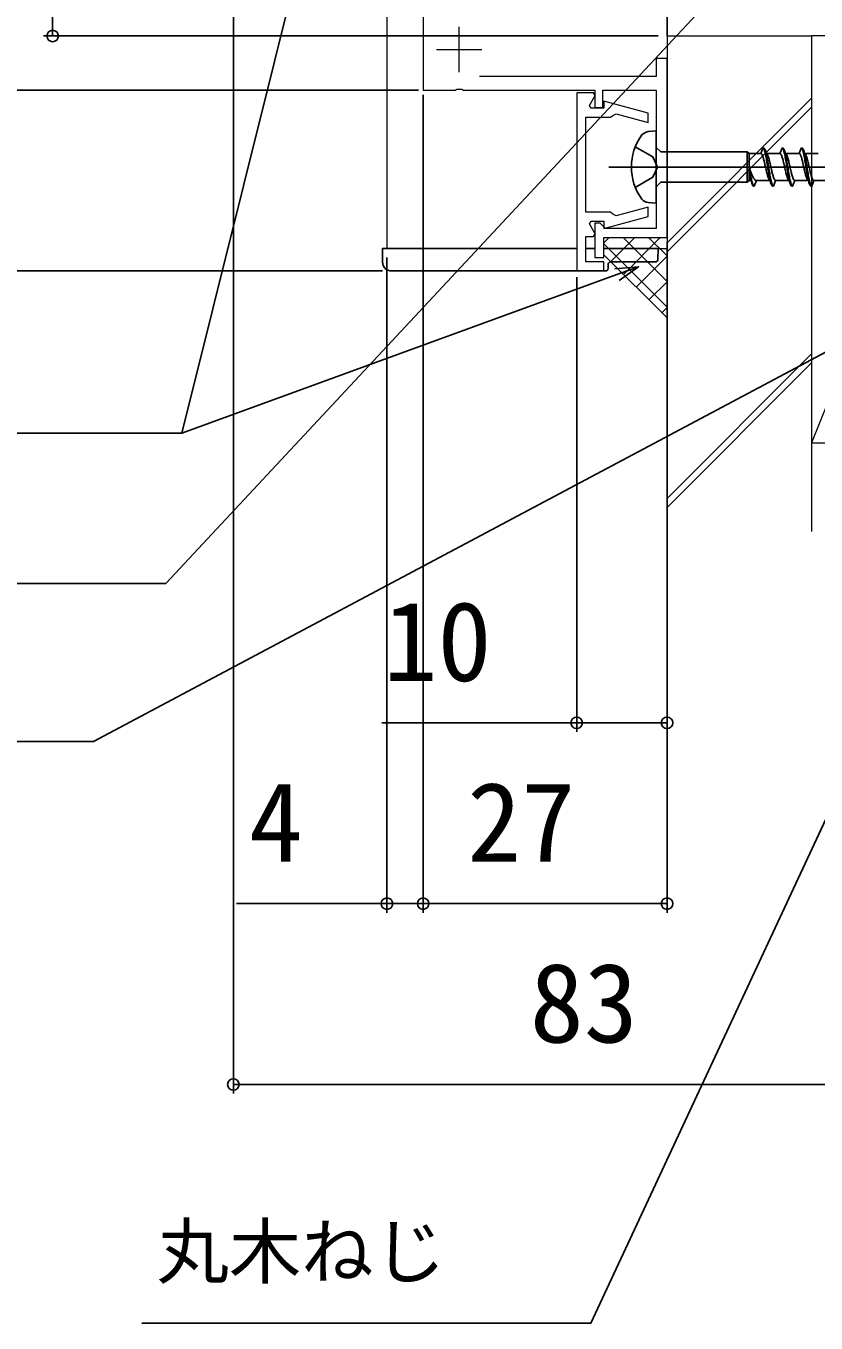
# Model space of a CAD drawing. Units: millimetres, scale not verified. Extents: x -525 to 525, y -783 to 779.
# Drawn here: x -409 to -321.5, y -63 to 80.5 of the extents above; entities that cross this region are included whole.
import ezdxf
from ezdxf.enums import TextEntityAlignment as Align

# ---------------------------------------------------------------- set-up
doc = ezdxf.new("R2010")
doc.units = ezdxf.units.MM
doc.header["$LTSCALE"] = 4
for name, color, linetype, lineweight in [('0-2_YKK_11', 7, 'Continuous', 18), ('0-4_YKK_12', 2, 'Continuous', 18), ('0-9_YSS_K', 3, 'Continuous', 18)]:
    doc.layers.add(name, color=color, linetype=linetype, lineweight=lineweight)
doc.layers.add('0-5_YKK_13', color=4, linetype='Continuous')
doc.layers.add('0-7_YKK_D', color=6, linetype='Continuous')
doc.styles.add('ＭＳ ゴシック', font='')
doc.styles.get('ＭＳ ゴシック').set_extended_font_data('MS Gothic')

msp = doc.modelspace()

# ---------------------------------------------------------------- linework, layer by layer
at = {"layer": '0-2_YKK_11', "color": 30}
for p, q in [((-361, 75.428), (-361, 80.428)), ((-363.5, 77.928), (-358.5, 77.928))]:
    msp.add_line(p, q, dxfattribs=at)
msp.add_lwpolyline([(-365, 158.428), (-365, 73.428), (-361.458, 73.428), (-361.275, 73.548), (-360.725, 73.548), (-360.542, 73.428), (-346, 73.428), (-346, 71.528), (-345.1, 71.528), (-345.1, 73.428), (-339.2, 73.428), (-339.2, 58.128), (-344.8, 58.128), (-345.1, 58.428), (-345.4, 58.728), (-346, 58.728), (-346, 54.928), (-345, 54.928), (-345, 57.128), (-338, 57.128), (-338, 76.928), (-339.2, 76.928), (-339.2, 74.928), (-358.773, 74.928)], dxfattribs=at)
msp.add_lwpolyline([(-348, 73.128), (-348, 53.428), (-345, 53.428), (-345, 54.428), (-347, 54.428), (-347, 57.228), (-346.127, 57.228), (-345.954, 57.528), (-346.589, 58.628), (-346.415, 58.928), (-345, 58.928), (-345, 58.137), (-340.1, 59.45), (-340.1, 60.485), (-343.622, 59.541), (-343.982, 59.729), (-344.265, 59.928), (-347, 59.928), (-347, 70.428), (-344.265, 70.428), (-343.982, 70.626), (-343.622, 70.814), (-340.1, 69.87), (-340.1, 70.906), (-345, 72.219), (-345, 71.428), (-346.415, 71.428), (-346.589, 71.728), (-345.954, 72.828), (-346.127, 73.128)], close=True, dxfattribs=at)
at = {"layer": '0-4_YKK_12'}
for p, q in [((-369, 166.928), (-369, 55.928)), ((-338, 163.428), (-338, 55.928)), ((-369, 55.928), (-348, 55.928)), ((-347, 55.928), (-346, 55.928)), ((-345, 55.928), (-338, 55.928))]:
    msp.add_line(p, q, dxfattribs=at)
at = {"layer": '0-5_YKK_13'}
for p, q in [((-339.2, 67.103), (-338.7, 66.603)), ((-338.7, 66.603), (-329.151, 66.603)), ((-327.287, 67.028), (-327.039, 66.428)), ((-325.167, 67.028), (-325.138, 67.02)), ((-323.396, 66.428), (-324.919, 66.428)), ((-323.396, 66.428), (-323.147, 67.028)), ((-323.396, 66.428), (-323.366, 66.422)), ((-323.047, 67.028), (-322.799, 66.428)), ((-344.45, 64.928), (-282.95, 64.928)), ((-328.927, 64.928), (-328.895, 64.745)), ((-328.895, 64.745), (-328.863, 64.563)), ((-261.489, 64.928), (-322.989, 64.928)), ((-322.924, 65.188), (-322.895, 65.058)), ((-339.2, 62.753), (-338.7, 63.253)), ((-338.7, 63.253), (-329.151, 63.253)), ((-328.927, 63.428), (-328.696, 63.428)), ((-326.576, 63.428), (-326.327, 62.828)), ((-326.227, 62.828), (-325.979, 63.428)), ((-321.987, 62.828), (-321.739, 63.428)), ((-340.1, 61.01), (-339.2, 60.928)), ((-348, 55.928), (-368.5, 55.928)), ((-346, 55.928), (-347, 55.928)), ((-340, 55.928), (-345, 55.928)), ((-344.819, 53.428), (-368.487, 53.428)), ((-344.516, 54.13), (-344.519, 53.725)), ((-340.01, 54.428), (-344.216, 54.428)), ((-339.31, 54.428), (-340.01, 54.428))]:
    msp.add_line(p, q, dxfattribs=at)
for points in [[(-339.2, 60.928), (-339.2, 68.928), (-340.1, 68.846)], [(-341.512, 62.678), (-339.575, 63.803), (-339.075, 64.928), (-339.575, 66.053), (-341.512, 67.178)], [(-328.347, 62.828), (-328.099, 63.428), (-326.576, 63.428), (-326.605, 63.433), (-326.634, 63.451), (-326.664, 63.479), (-326.693, 63.518), (-326.723, 63.568), (-326.752, 63.629), (-326.782, 63.699), (-326.811, 63.779), (-326.841, 63.867), (-326.87, 63.964), (-326.899, 64.067), (-326.929, 64.178), (-326.958, 64.294), (-326.988, 64.415), (-327.017, 64.539), (-327.047, 64.667), (-327.076, 64.797), (-327.106, 64.928), (-327.135, 65.058), (-327.164, 65.188), (-327.194, 65.316), (-327.223, 65.441), (-327.253, 65.562), (-327.282, 65.678), (-327.312, 65.788), (-327.341, 65.892), (-327.371, 65.988), (-327.4, 66.077), (-327.429, 66.156), (-327.459, 66.227), (-327.488, 66.287), (-327.518, 66.337), (-327.547, 66.377), (-327.577, 66.405), (-327.606, 66.422), (-327.636, 66.428), (-328.927, 66.428)], [(-326.286, 62.86), (-326.315, 62.899), (-326.345, 62.954), (-326.374, 63.024), (-326.404, 63.109), (-326.433, 63.207), (-326.463, 63.319), (-326.492, 63.443), (-326.522, 63.578), (-326.551, 63.723), (-326.58, 63.878), (-326.61, 64.04), (-326.639, 64.209), (-326.669, 64.384), (-326.698, 64.563), (-326.728, 64.745), (-326.757, 64.928), (-326.787, 65.111), (-326.816, 65.292), (-326.845, 65.471), (-326.875, 65.646), (-326.904, 65.815), (-326.934, 65.978), (-326.963, 66.132), (-326.993, 66.278), (-327.022, 66.413), (-327.052, 66.536), (-327.081, 66.648), (-327.11, 66.746), (-327.14, 66.831), (-327.169, 66.901), (-327.199, 66.956), (-327.228, 66.996), (-327.258, 67.02), (-327.287, 67.028), (-327.387, 67.028), (-327.636, 66.428)], [(-327.387, 67.028), (-327.358, 67.02), (-327.328, 66.996), (-327.299, 66.956), (-327.269, 66.901), (-327.24, 66.831), (-327.21, 66.746), (-327.181, 66.648), (-327.152, 66.536), (-327.122, 66.413), (-327.093, 66.278), (-327.063, 66.132), (-327.034, 65.978), (-327.004, 65.815), (-326.975, 65.646), (-326.945, 65.471), (-326.916, 65.292), (-326.887, 65.111), (-326.857, 64.928), (-326.828, 64.745), (-326.798, 64.563), (-326.769, 64.384), (-326.739, 64.209), (-326.71, 64.04), (-326.68, 63.878), (-326.651, 63.723), (-326.622, 63.578), (-326.592, 63.443), (-326.563, 63.319), (-326.533, 63.207), (-326.504, 63.109), (-326.474, 63.024), (-326.445, 62.954), (-326.415, 62.899), (-326.386, 62.86), (-326.357, 62.836), (-326.327, 62.828), (-326.227, 62.828), (-326.257, 62.836), (-326.286, 62.86)], [(-325.979, 63.428), (-326.008, 63.433), (-326.037, 63.451), (-326.067, 63.479), (-326.096, 63.518), (-326.126, 63.568), (-326.155, 63.629), (-326.185, 63.699), (-326.214, 63.779), (-326.244, 63.867), (-326.273, 63.964), (-326.302, 64.067), (-326.332, 64.178), (-326.361, 64.294), (-326.391, 64.415), (-326.42, 64.539), (-326.45, 64.667), (-326.479, 64.797), (-326.509, 64.928), (-326.538, 65.058), (-326.567, 65.188), (-326.597, 65.316), (-326.626, 65.441), (-326.656, 65.562), (-326.685, 65.678), (-326.715, 65.788), (-326.744, 65.892), (-326.774, 65.988), (-326.803, 66.077), (-326.832, 66.156), (-326.862, 66.227), (-326.891, 66.287), (-326.921, 66.337), (-326.95, 66.377), (-326.98, 66.405), (-327.009, 66.422), (-327.039, 66.428), (-325.516, 66.428), (-325.486, 66.422), (-325.457, 66.405)], [(-325.516, 66.428), (-325.267, 67.028), (-325.238, 67.02), (-325.208, 66.996), (-325.179, 66.956), (-325.149, 66.901), (-325.12, 66.831), (-325.09, 66.746), (-325.061, 66.648), (-325.032, 66.536), (-325.002, 66.413), (-324.973, 66.278), (-324.943, 66.132), (-324.914, 65.978), (-324.884, 65.815), (-324.855, 65.646), (-324.825, 65.471), (-324.796, 65.292), (-324.767, 65.111), (-324.737, 64.928), (-324.708, 64.745), (-324.678, 64.563), (-324.649, 64.384), (-324.619, 64.209), (-324.59, 64.04), (-324.56, 63.878), (-324.531, 63.723), (-324.502, 63.578), (-324.472, 63.443), (-324.443, 63.319), (-324.413, 63.207), (-324.384, 63.109), (-324.354, 63.024), (-324.325, 62.954), (-324.295, 62.899), (-324.266, 62.86), (-324.237, 62.836), (-324.207, 62.828), (-324.456, 63.428), (-325.979, 63.428)], [(-325.457, 66.405), (-325.427, 66.377), (-325.398, 66.337), (-325.368, 66.287), (-325.339, 66.227), (-325.309, 66.156), (-325.28, 66.077), (-325.251, 65.988), (-325.221, 65.892), (-325.192, 65.788), (-325.162, 65.678), (-325.133, 65.562), (-325.103, 65.441), (-325.074, 65.316), (-325.044, 65.188), (-325.015, 65.058), (-324.986, 64.928), (-324.956, 64.797), (-324.927, 64.667), (-324.897, 64.539), (-324.868, 64.415), (-324.838, 64.294), (-324.809, 64.178), (-324.779, 64.067), (-324.75, 63.964), (-324.721, 63.867), (-324.691, 63.779), (-324.662, 63.699), (-324.632, 63.629), (-324.603, 63.568), (-324.573, 63.518), (-324.544, 63.479), (-324.514, 63.451), (-324.485, 63.433), (-324.456, 63.428)], [(-325.267, 67.028), (-325.167, 67.028), (-324.919, 66.428), (-324.889, 66.422), (-324.86, 66.405), (-324.83, 66.377), (-324.801, 66.337), (-324.771, 66.287), (-324.742, 66.227), (-324.712, 66.156), (-324.683, 66.077), (-324.654, 65.988), (-324.624, 65.892), (-324.595, 65.788), (-324.565, 65.678), (-324.536, 65.562), (-324.506, 65.441), (-324.477, 65.316), (-324.447, 65.188), (-324.418, 65.058), (-324.389, 64.928), (-324.359, 64.797), (-324.33, 64.667), (-324.3, 64.539), (-324.271, 64.415), (-324.241, 64.294), (-324.212, 64.178), (-324.182, 64.067), (-324.153, 63.964), (-324.124, 63.867), (-324.094, 63.779), (-324.065, 63.699), (-324.035, 63.629), (-324.006, 63.568), (-323.976, 63.518), (-323.947, 63.479), (-323.917, 63.451), (-323.888, 63.433), (-323.859, 63.428), (-322.336, 63.428)], [(-325.138, 67.02), (-325.108, 66.996), (-325.079, 66.956), (-325.049, 66.901)], [(-325.049, 66.901), (-325.02, 66.831), (-324.99, 66.746), (-324.961, 66.648), (-324.932, 66.536), (-324.902, 66.413), (-324.873, 66.278), (-324.843, 66.132), (-324.814, 65.978), (-324.784, 65.815), (-324.755, 65.646), (-324.725, 65.471), (-324.696, 65.292), (-324.667, 65.111), (-324.637, 64.928), (-324.608, 64.745), (-324.578, 64.563), (-324.549, 64.384), (-324.519, 64.209), (-324.49, 64.04), (-324.46, 63.878), (-324.431, 63.723), (-324.402, 63.578), (-324.372, 63.443), (-324.343, 63.319), (-324.313, 63.207), (-324.284, 63.109), (-324.254, 63.024), (-324.225, 62.954), (-324.195, 62.899), (-324.166, 62.86), (-324.137, 62.836), (-324.107, 62.828)], [(-323.366, 66.422), (-323.337, 66.405), (-323.307, 66.377), (-323.278, 66.337), (-323.248, 66.287), (-323.219, 66.227), (-323.189, 66.156), (-323.16, 66.077), (-323.131, 65.988), (-323.101, 65.892), (-323.072, 65.788), (-323.042, 65.678), (-323.013, 65.562), (-322.983, 65.441), (-322.954, 65.316), (-322.924, 65.188)], [(-322.336, 63.428), (-322.087, 62.828), (-322.117, 62.836), (-322.146, 62.86), (-322.175, 62.899), (-322.205, 62.954), (-322.234, 63.024), (-322.264, 63.109), (-322.293, 63.207), (-322.323, 63.319), (-322.352, 63.443), (-322.382, 63.578), (-322.411, 63.723), (-322.44, 63.878), (-322.47, 64.04), (-322.499, 64.209), (-322.529, 64.384), (-322.558, 64.563), (-322.588, 64.745), (-322.617, 64.928), (-322.647, 65.111), (-322.676, 65.292), (-322.705, 65.471), (-322.735, 65.646), (-322.764, 65.815), (-322.794, 65.978), (-322.823, 66.132), (-322.853, 66.278), (-322.882, 66.413), (-322.912, 66.536), (-322.941, 66.648), (-322.97, 66.746), (-323, 66.831), (-323.029, 66.901), (-323.059, 66.956), (-323.088, 66.996), (-323.118, 67.02), (-323.147, 67.028), (-323.047, 67.028), (-323.018, 67.02)], [(-323.018, 67.02), (-322.988, 66.996), (-322.959, 66.956), (-322.929, 66.901), (-322.9, 66.831), (-322.87, 66.746), (-322.841, 66.648), (-322.812, 66.536), (-322.782, 66.413), (-322.753, 66.278), (-322.723, 66.132), (-322.694, 65.978), (-322.664, 65.815), (-322.635, 65.646), (-322.605, 65.471), (-322.576, 65.292), (-322.547, 65.111), (-322.517, 64.928), (-322.488, 64.745), (-322.458, 64.563), (-322.429, 64.384), (-322.399, 64.209), (-322.37, 64.04), (-322.34, 63.878), (-322.311, 63.723), (-322.282, 63.578), (-322.252, 63.443), (-322.223, 63.319), (-322.193, 63.207), (-322.164, 63.109), (-322.134, 63.024), (-322.105, 62.954), (-322.075, 62.899), (-322.046, 62.86), (-322.017, 62.836), (-321.987, 62.828), (-322.087, 62.828)], [(-322.799, 66.428), (-321.276, 66.428)], [(-322.681, 66.337), (-322.71, 66.377), (-322.74, 66.405), (-322.769, 66.422), (-322.799, 66.428)], [(-320.216, 63.428), (-321.739, 63.428), (-321.768, 63.433), (-321.797, 63.451), (-321.827, 63.479), (-321.856, 63.518), (-321.886, 63.568), (-321.915, 63.629), (-321.945, 63.699), (-321.974, 63.779), (-322.004, 63.867), (-322.033, 63.964), (-322.062, 64.067), (-322.092, 64.178), (-322.121, 64.294), (-322.151, 64.415), (-322.18, 64.539), (-322.21, 64.667), (-322.239, 64.797), (-322.269, 64.928), (-322.298, 65.058), (-322.327, 65.188), (-322.357, 65.316), (-322.386, 65.441), (-322.416, 65.562), (-322.445, 65.678), (-322.475, 65.788), (-322.504, 65.892), (-322.534, 65.988), (-322.563, 66.077), (-322.592, 66.156), (-322.622, 66.227), (-322.651, 66.287), (-322.681, 66.337)], [(-328.099, 63.428), (-328.145, 63.433), (-328.191, 63.451), (-328.237, 63.479), (-328.283, 63.518), (-328.329, 63.568), (-328.375, 63.629), (-328.421, 63.699), (-328.467, 63.779), (-328.513, 63.867), (-328.559, 63.964), (-328.605, 64.067), (-328.651, 64.178), (-328.697, 64.294), (-328.743, 64.415), (-328.789, 64.539), (-328.835, 64.667), (-328.881, 64.797), (-328.927, 64.928)], [(-322.895, 65.058), (-322.866, 64.928), (-322.836, 64.797), (-322.807, 64.667), (-322.777, 64.539), (-322.748, 64.415), (-322.718, 64.294), (-322.689, 64.178), (-322.659, 64.067), (-322.63, 63.964), (-322.601, 63.867), (-322.571, 63.779), (-322.542, 63.699), (-322.512, 63.629), (-322.483, 63.568), (-322.453, 63.518), (-322.424, 63.479), (-322.394, 63.451), (-322.365, 63.433), (-322.336, 63.428)], [(-328.863, 64.563), (-328.83, 64.384), (-328.798, 64.209)], [(-328.798, 64.209), (-328.766, 64.04), (-328.734, 63.878), (-328.702, 63.723), (-328.669, 63.578), (-328.637, 63.443), (-328.605, 63.319), (-328.573, 63.207), (-328.54, 63.109), (-328.508, 63.024), (-328.476, 62.954), (-328.444, 62.899), (-328.412, 62.86), (-328.379, 62.836), (-328.347, 62.828), (-328.447, 62.828)], [(-324.207, 62.828), (-324.107, 62.828), (-323.859, 63.428)], [(-369.487, 54.419), (-369.5, 55.928), (-368.5, 55.928)], [(-340, 55.928), (-339, 55.928), (-339.01, 54.725)]]:
    msp.add_lwpolyline(points, dxfattribs=at)
for points in [[(-328.927, 66.428), (-328.927, 63.428), (-329.151, 63.253), (-329.151, 66.603)], [(-328.696, 63.428), (-328.447, 62.828), (-328.474, 62.836), (-328.5, 62.86), (-328.527, 62.899), (-328.554, 62.954), (-328.58, 63.024), (-328.607, 63.109), (-328.634, 63.207), (-328.66, 63.319), (-328.687, 63.443), (-328.714, 63.578), (-328.74, 63.723), (-328.767, 63.878), (-328.794, 64.04), (-328.82, 64.209), (-328.847, 64.384), (-328.874, 64.563), (-328.9, 64.745), (-328.927, 64.928), (-328.914, 64.797), (-328.901, 64.667), (-328.888, 64.539), (-328.876, 64.415), (-328.863, 64.294), (-328.85, 64.178), (-328.837, 64.067), (-328.824, 63.964), (-328.811, 63.867), (-328.798, 63.779), (-328.786, 63.699), (-328.773, 63.629), (-328.76, 63.568), (-328.747, 63.518), (-328.734, 63.479), (-328.721, 63.451), (-328.708, 63.433)]]:
    msp.add_lwpolyline(points, close=True, dxfattribs=at)
for centre, radius, start, end in [((-335.95, 64.928), 6, 143.72463, 216.27535), ((-339.928, 67.7), 1.159, 98.52834, 137.84104), ((-339.928, 62.155), 1.159, 222.15894, 261.47164), ((-339.31, 54.728), 0.3, 270, 359.5), ((-368.487, 54.428), 1, 180.5, 270), ((-344.819, 53.728), 0.3, 270, 359.5), ((-344.216, 54.128), 0.3, 150.67131, 179.5), ((-344.216, 54.128), 0.3, 90, 150.67131)]:
    msp.add_arc(centre, radius, start, end, dxfattribs=at)
at = {"layer": '0-7_YKK_D'}
for p, q in [((-386, 178.928), (-386, -37.572)), ((-406, 149.428), (-406, 79.428)), ((-339, 79.428), (-407, 79.428)), ((-365.5, 73.428), (-447, 73.428)), ((-365.5, 73.428), (-447, 73.428)), ((-365, 72.928), (-365, -17.572)), ((-365, 72.928), (-365, -17.572)), ((-338, 56.628), (-338, -17.572)), ((-338, 56.628), (-338, 2.428)), ((-369, 54.928), (-369, -17.572)), ((-369.487, 53.428), (-447, 53.428)), ((-348, 52.728), (-348, 2.428)), ((-369, -16.572), (-385.668, -16.572)), ((-365, -16.572), (-369, -16.572)), ((-365, -16.572), (-338, -16.572)), ((-365, -16.572), (-362.45, -16.572)), ((-386, -36.572), (-303, -36.572))]:
    msp.add_line(p, q, dxfattribs=at)
for points in [[(-360.303, 161.372), (-360.919, 158.897), (-391.686, 35.498)], [(-305, 113.736), (-306.739, 111.871), (-393.489, 18.843), (-482.727, 18.843)], [(-287.48, 63.428), (-288.558, 61.117), (-346.422, -62.974), (-396.145, -62.974)], [(-303, 53.736), (-305.252, 52.539), (-401.486, 1.37), (-487.063, 1.37)], [(-341.143, 53.894), (-343.54, 53.022), (-391.686, 35.498), (-477.263, 35.498)], [(-343.773, 53.664), (-341.143, 53.894), (-343.306, 52.38)], [(-338, 3.428), (-348, 3.428), (-369.55, 3.428)]]:
    msp.add_lwpolyline(points, dxfattribs=at)
for centre in [(-406, 79.428), (-348, 3.428), (-338, 3.428), (-369, -16.572), (-365, -16.572), (-365, -16.572), (-338, -16.572), (-386, -36.572)]:
    msp.add_circle(centre, 0.637, dxfattribs=at)
at = {"layer": '0-9_YSS_K'}
for p, q in [((-338, 79.428), (-338, 163.428)), ((-338, 79.428), (-338, 24.591)), ((-338, 79.428), (-322, 79.428)), ((-322, 79.428), (-322, 24.591)), ((-304, 79.428), (-322, 34.428)), ((-338, 56.555), (-322, 72.555)), ((-338, 55.555), (-322, 71.555)), ((-345, 56.537), (-344.409, 57.128)), ((-345, 56.432), (-338, 49.432)), ((-344.24, 54.468), (-341.581, 57.128)), ((-342.867, 57.128), (-338, 52.261)), ((-342.826, 53.054), (-338.753, 57.128)), ((-340.039, 57.128), (-338, 55.089)), ((-345, 55.228), (-338, 48.228)), ((-341.412, 51.64), (-338, 55.052)), ((-339.998, 50.226), (-338, 52.223)), ((-338.584, 48.811), (-338, 49.395)), ((-338, 28.271), (-322, 44.271)), ((-338, 27.271), (-322, 43.271))]:
    msp.add_line(p, q, dxfattribs=at)
msp.add_lwpolyline([(-322, 34.428), (-304, 34.428), (-304, 79.428), (-322, 79.428)], close=True, dxfattribs=at)

# ---------------------------------------------------------------- texts
at = {"layer": '0-7_YKK_D', "style": 'ＭＳ ゴシック'}
for s, height, p in [('10', 8.798, (-369.391, 5.428)), ('4', 8.798, (-384.282, -14.572)), ('27', 8.798, (-360.125, -14.572)), ('83', 8.798, (-353.193, -34.572)), ('丸木ねじ', 5.865, (-394.485, -59.741))]:
    msp.add_text(s, height=height, dxfattribs=at).set_placement(p, align=Align.BOTTOM_LEFT)

doc.saveas('drawing.dxf')
